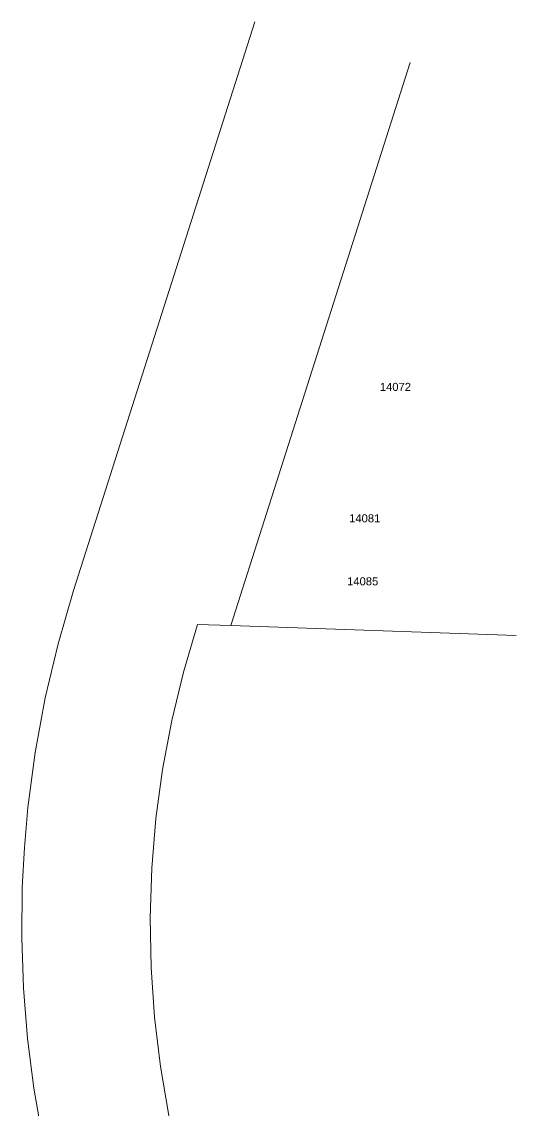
# Model space of a CAD drawing. Header units: feet. Extents: x 865220 to 5696323, y -2240498 to 1923703.
# Drawn here: x 2851276 to 2851738, y 964853 to 965871 of the extents above; entities that cross this region are included whole.
import ezdxf
from ezdxf.enums import TextEntityAlignment as Align

# ---------------------------------------------------------------- set-up
doc = ezdxf.new("R2010")
doc.units = ezdxf.units.FT
doc.header["$LTSCALE"] = 0.015
doc.header["$MEASUREMENT"] = 0
doc.layers.add('Dakota County Addresses', color=7, linetype='Continuous')
doc.layers.add('Dakota County Parcels', color=7, linetype='Continuous')
doc.styles.add('Dimensions 100', font='arial.ttf')

# ---------------------------------------------------------------- blocks, each defined once
blk = doc.blocks.new('ACMAP_ANN_TEMPLATE_Dakota County Addresses')
at = {"layer": 'Dakota County Addresses', "style": 'Dimensions 100'}
blk.add_attdef('DakotaCountyAddress', text='', height=50, dxfattribs=at).set_placement((0, 0), align=Align.CENTER)

msp = doc.modelspace()

# ---------------------------------------------------------------- linework, layer by layer
at = {"layer": 'Dakota County Parcels', "lineweight": 5}
for p, q in [((2851324.8, 965339.1), (2851494.1, 965870.5)), ((2851639.3, 965832.4), (2851471.6, 965306.4)), ((2851471.6, 965306.4), (2851440.6, 965307.2)), ((2851738.2, 965297.1), (2851471.6, 965306.4))]:
    msp.add_line(p, q, dxfattribs=at)
for points in [[(2851324.8, 965339.1), (2851310.3, 965289.3), (2851298.3, 965238.7), (2851288.9, 965187.7), (2851282.1, 965136.2), (2851278.8, 965098.9), (2851276.8, 965061.6)], [(2851451.4, 964714.6), (2851436.6, 964758.6), (2851424, 964803.3), (2851413.8, 964848.6), (2851405.9, 964894.4), (2851400.3, 964940.5), (2851397.1, 964986.8), (2851396.2, 965033.2), (2851397.8, 965079.6), (2851401.6, 965125.9), (2851407.9, 965171.9), (2851416.5, 965217.6), (2851427.4, 965262.7), (2851440.6, 965307.2)], [(2851276.8, 965061.6), (2851276.3, 965014.5), (2851278, 964967.5), (2851281.7, 964920.6), (2851287.6, 964874), (2851295.6, 964827.6)]]:
    msp.add_lwpolyline(points, dxfattribs=at)

# ---------------------------------------------------------------- block references
at = {"layer": 'Dakota County Addresses', "lineweight": 5, "xscale": 0.15, "yscale": 0.15, "zscale": 0.15}
for p, values in [((2851625.4, 965525.6), {'DakotaCountyAddress': '14072'}), ((2851596.7, 965402.8), {'DakotaCountyAddress': '14081'}), ((2851594.8, 965343.9), {'DakotaCountyAddress': '14085'})]:
    msp.add_blockref('ACMAP_ANN_TEMPLATE_Dakota County Addresses', p, dxfattribs=at).add_auto_attribs(values)

doc.saveas('drawing.dxf')
